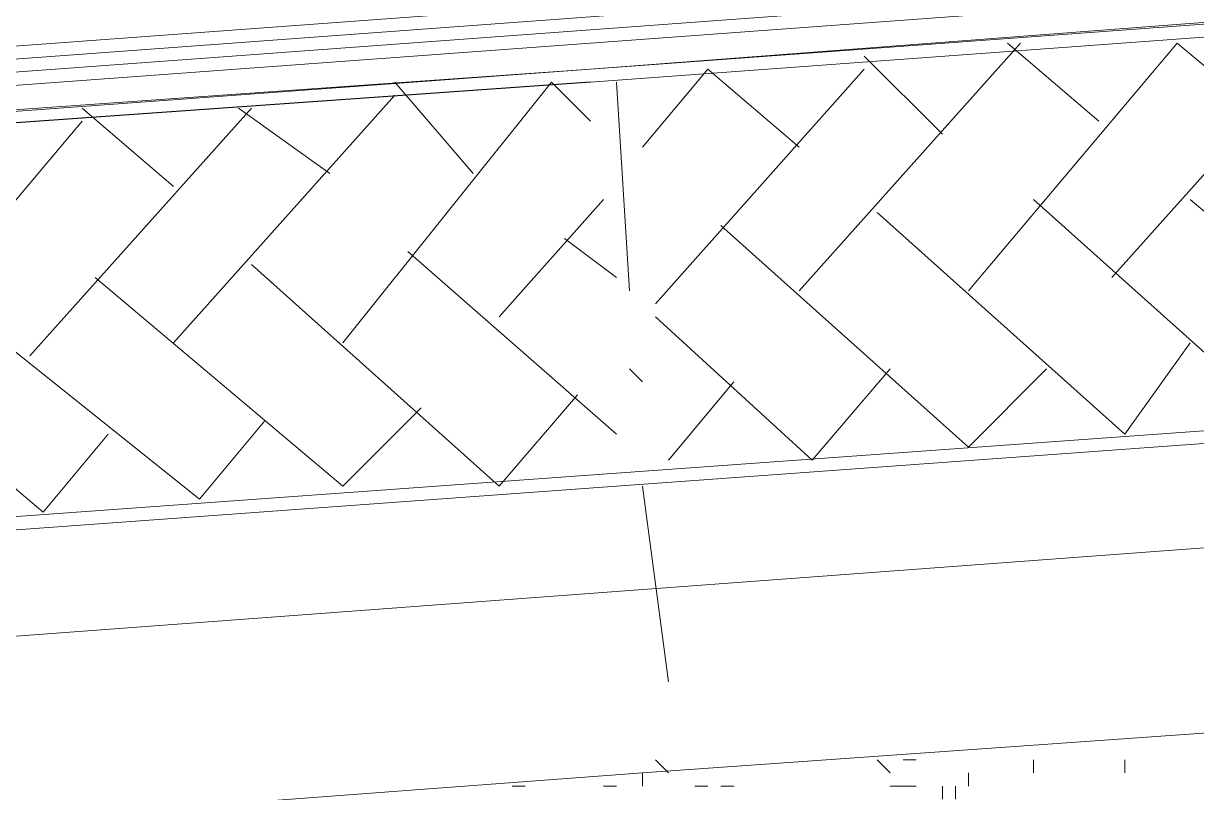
# Model space of a CAD drawing. Header units: millimetres. Extents: x 2928 to 3112, y 1220 to 1280.
# Drawn here: x 3000.3972 to 3000.6972, y 1266.5023 to 1266.699 of the extents above; entities that cross this region are included whole.
import ezdxf

# ---------------------------------------------------------------- set-up
doc = ezdxf.new("R2010")
doc.units = ezdxf.units.MM

msp = doc.modelspace()

# ---------------------------------------------------------------- linework, layer by layer
at = {"color": 9, "linetype": 'Continuous', "lineweight": 5, "true_color": 0xbababa}
for points in [[(2999.36215, 1266.61732), (3000.54216, 1266.70398), (3001.71885, 1266.79065)], [(2999.36215, 1266.61398), (3000.54216, 1266.70065), (3001.72218, 1266.79065)], [(2999.36215, 1266.61065), (3000.54216, 1266.69732), (3001.72218, 1266.78399)], [(2999.36215, 1266.60732), (3000.54216, 1266.69398), (3001.72218, 1266.78065)], [(2999.36215, 1266.60398), (3000.54216, 1266.68732), (3001.72218, 1266.77732)], [(2999.36215, 1266.60065), (3000.54216, 1266.68732), (3001.72218, 1266.77399)], [(3000.6755, 1266.63398), (3000.73217, 1266.69732), (3000.73217, 1266.69732)], [(3000.5955, 1266.63065), (3000.65216, 1266.69398), (3000.65216, 1266.69398)], [(3000.63883, 1266.63065), (3000.69217, 1266.69398), (3000.69217, 1266.69398)], [(3000.64883, 1266.69398), (3000.67217, 1266.67398), (3000.67217, 1266.67398)], [(3000.69217, 1266.69398), (3000.71217, 1266.67732), (3000.71217, 1266.67732)], [(3000.61216, 1266.69065), (3000.63216, 1266.67065), (3000.63216, 1266.67065)], [(3000.5555, 1266.66732), (3000.57216, 1266.68732), (3000.57216, 1266.68732)], [(3000.55883, 1266.62732), (3000.61216, 1266.68732), (3000.61216, 1266.68732)], [(3000.57216, 1266.68732), (3000.5955, 1266.66732), (3000.5955, 1266.66732)], [(3000.47883, 1266.61732), (3000.53216, 1266.68398), (3000.53216, 1266.68398)], [(3000.49216, 1266.68398), (3000.51216, 1266.66065), (3000.51216, 1266.66065)], [(3000.53216, 1266.68398), (3000.54216, 1266.67398), (3000.54216, 1266.67398)], [(3000.4355, 1266.61732), (3000.49216, 1266.68065), (3000.49216, 1266.68065)], [(3000.39883, 1266.61398), (3000.4555, 1266.67732), (3000.4555, 1266.67732)], [(3000.41216, 1266.67732), (3000.4355, 1266.65732), (3000.4355, 1266.65732)], [(3000.45216, 1266.67732), (3000.4755, 1266.66065), (3000.4755, 1266.66065)], [(3000.35883, 1266.61065), (3000.41216, 1266.67398), (3000.41216, 1266.67398)], [(3000.51883, 1266.62398), (3000.5455, 1266.65398), (3000.5455, 1266.65398)], [(3000.6555, 1266.65398), (3000.71883, 1266.59732), (3000.71883, 1266.59732)], [(3000.6955, 1266.65398), (3000.75883, 1266.60065), (3000.75883, 1266.60065)], [(3000.6155, 1266.65065), (3000.67883, 1266.59398), (3000.67883, 1266.59398)], [(3000.5755, 1266.64732), (3000.63883, 1266.59065), (3000.63883, 1266.59065)], [(3000.5355, 1266.64398), (3000.54883, 1266.63398), (3000.54883, 1266.63398)], [(3000.4955, 1266.64065), (3000.54883, 1266.59398), (3000.54883, 1266.59398)], [(3000.4555, 1266.63732), (3000.51883, 1266.58065), (3000.51883, 1266.58065)], [(3000.41549, 1266.63398), (3000.47883, 1266.58065), (3000.47883, 1266.58065)], [(3000.33549, 1266.63065), (3000.40216, 1266.57398), (3000.40216, 1266.57398)], [(3000.37549, 1266.63065), (3000.44216, 1266.57732), (3000.44216, 1266.57732)], [(3000.55883, 1266.62398), (3000.59883, 1266.58732), (3000.59883, 1266.58732)], [(3000.67883, 1266.59398), (3000.6955, 1266.61732), (3000.6955, 1266.61732)], [(3000.59883, 1266.58732), (3000.61883, 1266.61065), (3000.61883, 1266.61065)], [(3000.63883, 1266.59065), (3000.65883, 1266.61065), (3000.65883, 1266.61065)], [(3000.56216, 1266.58732), (3000.57883, 1266.60732), (3000.57883, 1266.60732)], [(3000.51883, 1266.58065), (3000.53883, 1266.60398), (3000.53883, 1266.60398)], [(3000.47883, 1266.58065), (3000.49883, 1266.60065), (3000.49883, 1266.60065)], [(3000.44216, 1266.57732), (3000.45883, 1266.59732), (3000.45883, 1266.59732)], [(3000.40216, 1266.57398), (3000.41883, 1266.59398), (3000.41883, 1266.59398)]]:
    msp.add_lwpolyline(points, dxfattribs=at)
at = {"color": 12, "linetype": 'Continuous', "lineweight": 5, "true_color": 0xdd0000}
msp.add_lwpolyline([(3001.72218, 1266.77065), (3000.54216, 1266.68398), (3000.54216, 1266.68398)], dxfattribs=at)
at = {"color": 7, "linetype": 'Continuous', "lineweight": -2, "true_color": 0x000007}
msp.add_lwpolyline([(3000.54216, 1266.68398), (2999.36548, 1266.60065), (2999.36548, 1266.60065)], dxfattribs=at)
at = {"color": 7, "linetype": 'Continuous', "lineweight": 9, "true_color": 0x000007}
for points in [[(3000.55216, 1266.63065), (3000.54883, 1266.68398), (3000.54883, 1266.68398)], [(3000.5555, 1266.60732), (3000.55216, 1266.61065), (3000.55216, 1266.61065)], [(3000.56216, 1266.53065), (3000.5555, 1266.58065), (3000.5555, 1266.58065)], [(3000.56216, 1266.50732), (3000.55883, 1266.51065), (3000.55883, 1266.51065)]]:
    msp.add_lwpolyline(points, dxfattribs=at)
at = {"color": 252, "linetype": 'Continuous', "lineweight": 5, "true_color": 0x989898}
msp.add_lwpolyline([(2999.44215, 1266.50398), (2999.75215, 1262.30392), (3000.85883, 1262.38726), (3001.96552, 1262.47059), (3001.65885, 1266.66398), (3000.54883, 1266.58398)], close=True, dxfattribs=at)
at = {"color": 7, "linetype": 'Continuous', "lineweight": 9, "true_color": 0x000007}
for points in [[(3000.54883, 1266.58065), (2999.44881, 1266.50065), (2999.75549, 1262.31059), (3000.85883, 1262.39392), (3001.96218, 1262.47392), (3001.65218, 1266.66065)], [(3000.55216, 1266.55398), (2999.47548, 1266.47398), (2999.77882, 1262.33726), (3000.8555, 1262.41726), (3001.93552, 1262.49726), (3001.62885, 1266.63398)], [(3000.5555, 1266.50732), (2999.52548, 1266.43065), (2999.82549, 1262.38726), (3000.85217, 1262.46392), (3001.88218, 1262.54059), (3001.58551, 1266.58065)]]:
    msp.add_lwpolyline(points, close=True, dxfattribs=at)
at = {"color": 92, "linetype": 'Continuous', "lineweight": 5, "true_color": 0x00b800}
for points in [[(3000.61883, 1266.50732), (3000.6155, 1266.51065), (3000.6155, 1266.51065)], [(3000.6255, 1266.51065), (3000.62216, 1266.51065), (3000.62216, 1266.51065)], [(3000.6555, 1266.50732), (3000.6555, 1266.51065), (3000.6555, 1266.51065)], [(3000.67883, 1266.50732), (3000.67883, 1266.51065), (3000.67883, 1266.51065)], [(3000.5555, 1266.50732), (3000.5555, 1266.50398), (3000.5555, 1266.50398)], [(3000.63883, 1266.50398), (3000.63883, 1266.50732), (3000.63883, 1266.50732)], [(3000.5255, 1266.50398), (3000.52216, 1266.50398), (3000.52216, 1266.50398)], [(3000.54883, 1266.50398), (3000.5455, 1266.50398), (3000.5455, 1266.50398)], [(3000.57216, 1266.50398), (3000.56883, 1266.50398), (3000.56883, 1266.50398)], [(3000.57883, 1266.50398), (3000.5755, 1266.50398), (3000.5755, 1266.50398)], [(3000.61883, 1266.50398), (3000.6255, 1266.50398), (3000.6255, 1266.50398)], [(3000.63216, 1266.50398), (3000.63216, 1266.50065), (3000.63216, 1266.50065)], [(3000.6355, 1266.50398), (3000.6355, 1266.50065), (3000.6355, 1266.50065)]]:
    msp.add_lwpolyline(points, dxfattribs=at)
for points in [[(3000.6255, 1266.51065), (3000.6255, 1266.51065)], [(3000.5555, 1266.50398), (3000.5555, 1266.50398)]]:
    msp.add_lwpolyline(points, close=True, dxfattribs=at)

doc.saveas('drawing.dxf')
